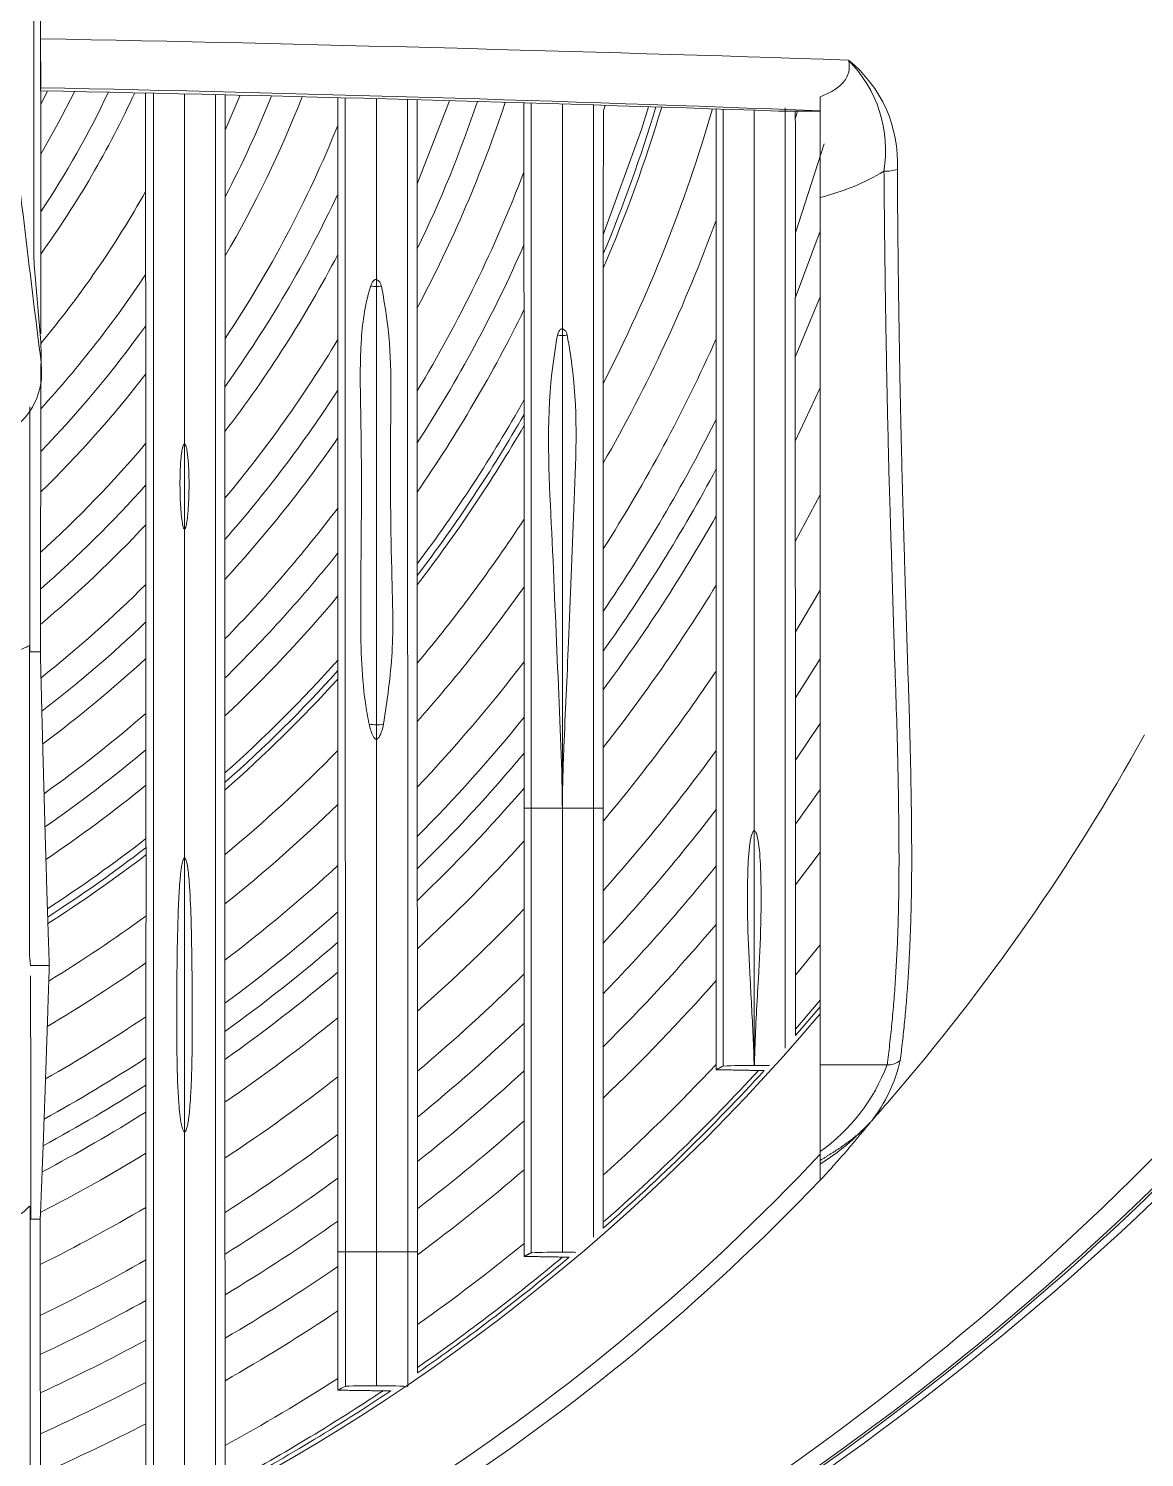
# Model space of a CAD drawing. Extents: x 9.3 to 87, y 1.1 to 68.8.
# Drawn here: x 82.111 to 83.971, y 25.046 to 27.428 of the extents above; entities that cross this region are included whole.
import ezdxf

# ---------------------------------------------------------------- set-up
doc = ezdxf.new("R2010")
doc.units = 0
doc.header["$MEASUREMENT"] = 0
doc.linetypes.add('SLD-Solid', pattern=[0])
doc.layers.add('OBJECT', color=7, linetype='CONTINUOUS')

msp = doc.modelspace()

# ---------------------------------------------------------------- linework, layer by layer
at = {"layer": 'OBJECT', "linetype": 'SLD-Solid', "lineweight": 15}
for p, q in [((82.1196, 28.9332), (82.1196, 27.0601)), ((82.1309, 27.3298), (82.1309, 27.3246)), ((82.1311, 27.3023), (82.1425, 27.3242)), ((82.4387, 27.259), (82.4639, 27.3171)), ((82.7591, 27.1695), (82.8125, 27.3081)), ((83.0693, 27.291), (83.0722, 27.3004)), ((83.3612, 27.2908), (83.4309, 27.2908)), ((83.3894, 27.2778), (83.393, 27.2908)), ((83.3895, 27.0877), (83.4373, 27.2364)), ((83.4309, 25.7008), (83.4309, 27.1466)), ((83.3894, 26.979), (83.4309, 27.0908)), ((82.1311, 26.9062), (82.1207, 27.0286)), ((82.6909, 26.9985), (82.6909, 27.0102)), ((82.6909, 26.2677), (82.6909, 26.9985)), ((83.3893, 26.8803), (83.4309, 26.9813)), ((83.0009, 26.9168), (83.0009, 26.928)), ((83.0009, 26.129), (83.0009, 26.9168)), ((83.3893, 26.7405), (83.4309, 26.8294)), ((82.3709, 26.7356), (82.3709, 26.5937)), ((83.3893, 26.5732), (83.4309, 26.6509)), ((83.3895, 26.4225), (83.4309, 26.4923)), ((82.1126, 26.3973), (82.1126, 25.8818)), ((83.3895, 26.3127), (83.4309, 26.3776)), ((82.6909, 26.2439), (82.6909, 26.2677)), ((83.3895, 26.209), (83.4309, 26.2699)), ((83.3895, 26.1023), (83.4309, 26.1598)), ((82.9489, 26.1288), (82.9374, 26.1288)), ((83.0009, 26.1288), (82.9489, 26.1288)), ((83.0529, 26.1288), (83.0009, 26.1288)), ((83.0688, 26.1288), (83.0529, 26.1288)), ((83.3209, 25.6998), (83.3209, 26.091)), ((82.3709, 26.0455), (82.3709, 25.589)), ((83.3895, 26.0008), (83.4309, 26.0552)), ((83.3896, 25.8506), (83.4309, 25.901)), ((83.3897, 25.7605), (83.4309, 25.8088)), ((83.3897, 25.7496), (83.4309, 25.7976)), ((83.4309, 25.7008), (83.5424, 25.7008)), ((83.4309, 25.5563), (83.4309, 25.7008)), ((82.1149, 25.4437), (82.1303, 25.4437)), ((82.6267, 25.389), (82.6391, 25.389)), ((82.743, 25.389), (82.7592, 25.389))]:
    msp.add_line(p, q, dxfattribs=at)
at = {"layer": 'OBJECT', "linetype": 'SLD-Solid', "lineweight": 15, "flags": 128}
for points in [[(82.1312, 27.219), (82.1604, 27.2705), (82.1875, 27.3231), (82.1877, 27.3234)], [(83.0692, 27.0844), (83.1327, 27.2601), (83.1445, 27.2981)], [(82.1128, 26.798), (82.1128, 26.7417), (82.1129, 26.5608), (82.113, 26.3892), (82.113, 26.3892), (82.113, 26.3892)], [(82.1143, 25.8494), (82.1145, 25.6451), (82.1147, 25.542), (82.1149, 25.4437), (82.1149, 25.4437), (82.1149, 25.4437)]]:
    msp.add_lwpolyline(points, dxfattribs=at)
at = {"layer": 'OBJECT', "linetype": 'SLD-Solid', "lineweight": 15}
for centre, radius, start, end in [((80.2252, -69.9803), 97.4104, 88.086522, 88.879046), ((83.3414, 27.2052), 0.2184, 356.9307, 51.3443), ((83.3259, 27.2249), 0.2141, 350.7383, 44.8072), ((110.1182, 30.4367), 28.2124, 186.31036, 187.25847), ((80.6711, -43.8281), 71.1728, 87.777748, 88.824753), ((80.4851, -55.0263), 82.3673, 87.998935, 88.855095), ((80.8209, 27.9958), 1.5744, 326.3313, 334.6691), ((80.8209, 27.9958), 1.6146, 324.248, 335.3047), ((80.8209, 27.9958), 1.8743, 329.6671, 338.6894), ((80.8209, 27.9958), 1.8264, 332.3449, 338.1451), ((80.8209, 27.9958), 2.1962, 331.9384, 341.6802), ((80.8209, 27.9958), 2.1518, 334.2537, 341.3254), ((80.8209, 27.9958), 2.438, 337.2486, 343.3628), ((80.8209, 27.9958), 2.4474, 336.7288, 343.4208), ((80.8209, 27.9958), 2.5293, 332.7276, 343.9058), ((80.8209, 27.9958), 1.9472, 326.1723, 338.0034), ((80.8209, 27.9958), 2.2645, 328.8498, 339.1333), ((83.5381, 27.2646), 0.0742, 269.3532, 286.7521), ((80.8209, 27.9958), 1.7059, 320.1856, 330.5266), ((80.8209, 27.9958), 1.9928, 324.261, 334.961), ((80.8209, 27.9958), 2.5929, 330.1103, 339.9911), ((82.5066, 27.0587), 0.387, 179.7881, 184.4508), ((80.8209, 27.9958), 2.3106, 327.003, 336.3137), ((80.8209, 27.9958), 2.0376, 322.5449, 332.3937), ((80.8209, 27.9958), 1.7777, 317.4815, 326.6677), ((82.6909, 27.1201), 0.1216, 265.4427, 270.0136), ((82.6843, 26.9968), 0.0149, 7.6731, 63.7722), ((82.6909, 27.1206), 0.1221, 269.9919, 273.8378), ((80.8209, 27.9958), 2.3562, 325.3325, 333.9067), ((80.8209, 27.9958), 1.8264, 315.8368, 324.4156), ((83.0009, 27.0293), 0.1125, 265.8095, 270.009), ((82.9961, 26.9158), 0.0131, 5.5205, 68.4395), ((83.0009, 27.0293), 0.1125, 269.9909, 274.1904), ((81.5497, 26.8755), 0.5822, 359.6697, 3.0203), ((80.8209, 27.9958), 2.107, 320.1425, 328.984), ((80.8209, 27.9958), 2.667, 327.4473, 336.0061), ((82.0185, 26.8543), 0.1141, 275.5082, 6.9529), ((80.8209, 27.9958), 1.8743, 314.3474, 322.4237), ((80.8209, 27.9958), 2.1518, 318.7342, 327.0585), ((80.8209, 27.9958), 2.4261, 323.0155, 330.7261), ((80.8209, 27.9958), 2.438, 322.6438, 330.2287), ((80.8209, 27.9958), 2.7243, 325.6039, 333.4293), ((80.8209, 27.9958), 2.4474, 322.3568, 329.847), ((80.8209, 27.9958), 1.9472, 312.2819, 319.7212), ((80.8209, 27.9958), 2.1962, 317.4289, 325.3119), ((80.8209, 27.9958), 2.7624, 324.4657, 331.8904), ((80.8209, 27.9958), 1.9928, 311.0982, 318.1996), ((80.8209, 27.9958), 2.2645, 315.5817, 322.8929), ((80.8209, 27.9958), 2.5293, 320.0158, 326.796), ((80.8209, 27.9958), 2.8002, 323.3969, 330.4752), ((80.8209, 27.9958), 2.0376, 310.0045, 316.8109), ((80.8209, 27.9958), 2.3106, 314.4251, 321.4054), ((80.8209, 27.9958), 2.107, 308.4693, 314.8359), ((80.8209, 27.9958), 2.5929, 318.3683, 324.7054), ((80.8209, 27.9958), 2.8588, 321.8442, 328.4632), ((80.8209, 27.9958), 2.3562, 313.3483, 320.0368), ((80.8209, 27.9958), 2.1518, 307.5748, 313.663), ((82.2214, 26.3989), 0.1088, 180.8622, 185.1244), ((80.8209, 27.9958), 2.1962, 306.7337, 312.5665), ((80.8209, 27.9958), 2.4261, 311.8102, 318.1068), ((80.8209, 27.9958), 2.667, 316.6109, 322.5172), ((80.8209, 27.9958), 2.4474, 311.3639, 317.5518), ((80.8209, 27.9958), 2.438, 311.5588, 317.7938), ((80.8209, 27.9958), 2.9361, 319.9598, 326.0804), ((80.8209, 27.9958), 2.2645, 305.5255, 311.0012), ((80.8209, 27.9958), 2.7243, 315.3516, 320.9727), ((82.6908, 26.3497), 0.082, 261.4166, 270.0339), ((82.6909, 26.3498), 0.0821, 269.9707, 278.262), ((80.616, 29.019), 4.8921, 297.8714, 325.7374), ((80.6884, 28.8951), 4.736, 297.9015, 326.2354), ((80.6733, 28.9205), 4.7691, 297.9029, 326.142), ((80.8215, 27.9954), 3.6008, 319.1781, 331.0215), ((80.8209, 27.9958), 2.3106, 304.7593, 310.0138), ((80.8209, 27.9958), 2.5293, 309.7497, 315.5602), ((80.7577, 28.7398), 4.5414, 298.3132, 326.6752), ((80.8209, 27.9958), 3.0121, 318.2699, 323.9862), ((80.8209, 27.9958), 2.7624, 314.5581, 320.0088), ((80.8209, 27.9958), 2.3562, 304.0399, 309.0902), ((80.8209, 27.9958), 2.8002, 313.8029, 319.0975), ((80.8209, 27.9958), 2.5929, 308.5894, 314.142), ((80.8209, 27.9958), 3.071, 317.054, 322.5029), ((80.8209, 27.9958), 2.4261, 303.0034, 307.7644), ((80.8209, 27.9958), 2.438, 302.8331, 307.5468), ((80.8209, 27.9958), 2.8588, 312.6893, 317.762), ((80.8209, 27.9958), 2.4474, 302.7009, 307.378), ((80.8209, 27.9958), 2.667, 307.3312, 312.6161), ((80.8209, 27.9958), 3.129, 315.9255, 321.139), ((80.8209, 27.9958), 2.5293, 301.5562, 305.9745), ((80.8209, 27.9958), 2.7243, 306.4176, 311.5153), ((80.8209, 27.9958), 2.9361, 311.3136, 316.1244), ((80.8209, 27.9958), 3.1911, 314.7878, 319.775), ((80.8209, 27.9958), 2.7624, 305.8372, 310.8191), ((80.8209, 27.9958), 2.5929, 300.6336, 304.9596), ((80.8209, 27.9958), 2.8002, 305.2814, 310.1544), ((80.8209, 27.9958), 3.0121, 310.0561, 314.6395), ((80.8209, 27.9958), 3.2524, 313.7271, 318.5131), ((80.8209, 27.9958), 3.42, 270.3351, 319.7434), ((80.8209, 27.9958), 2.667, 299.6231, 303.854), ((80.8209, 27.9958), 2.8588, 304.4562, 309.1712), ((80.8209, 27.9958), 3.071, 309.1393, 313.5636), ((80.8209, 27.9958), 2.7243, 298.8827, 303.0484), ((80.8209, 27.9958), 3.3466, 312.204, 316.7173), ((83.2508, 25.8105), 0.3115, 305.3051, 339.379), ((83.3165, 25.7637), 0.2538, 321.9185, 347.3598), ((83.544, 25.7321), 0.0313, 267.0693, 310.1113), ((80.8209, 27.9958), 2.9361, 303.428, 307.9515), ((80.8209, 27.9958), 3.129, 308.2797, 312.5599), ((80.8209, 27.9958), 3.4051, 311.3185, 317.411), ((80.8209, 27.9958), 3.4123, 311.2121, 317.5179), ((83.3089, 24.8887), 0.8111, 89.1668, 92.8072), ((80.8209, 27.9958), 2.7624, 298.4092, 302.5354), ((80.8209, 27.9958), 2.8002, 297.9533, 302.0433), ((80.8209, 27.9958), 3.1911, 307.4051, 311.5437), ((83.1972, 25.9003), 0.4334, 302.6276, 317.1151), ((80.8209, 27.9958), 3.0121, 302.4802, 306.8326), ((80.8209, 27.9958), 2.8588, 297.2717, 301.3112), ((80.82, 28.0027), 3.5809, 302.9601, 316.8122), ((80.8209, 27.9958), 3.071, 301.7845, 306.0147), ((80.8209, 27.9958), 3.2524, 306.5828, 310.5928), ((80.8205, 28.0013), 3.6092, 302.9657, 316.3232), ((80.8209, 27.9958), 2.9361, 296.4866, 300.3965), ((80.8209, 27.9958), 3.129, 301.1292, 305.2468), ((80.8209, 27.9958), 3.3466, 305.3959, 309.2228), ((80.8209, 27.9958), 3.0121, 295.7693, 299.5513), ((82.665, 27.5139), 2.125, 269.3016, 270.6984), ((82.717, 23.5674), 1.8217, 89.1811, 90.8169), ((80.8209, 27.9958), 3.4051, 304.701, 309.8193), ((80.8209, 27.9958), 3.4123, 304.6173, 309.9594), ((82.9889, 24.5722), 0.8163, 89.1609, 92.8097), ((80.8209, 27.9958), 3.1911, 300.4595, 304.4639), ((80.8209, 27.9958), 3.071, 295.241, 298.9297), ((80.8209, 27.9958), 3.2524, 299.8274, 303.7254), ((80.8209, 27.9958), 3.129, 294.7419, 298.3433), ((80.8209, 27.9958), 3.3466, 298.9073, 302.6536), ((80.8209, 27.9958), 3.1911, 294.2304, 297.7431), ((80.8209, 27.9958), 3.4051, 298.3659, 303.5341), ((80.8209, 27.9958), 3.4123, 298.3007, 303.7107), ((82.6763, 24.5055), 0.6605, 88.7654, 93.2285), ((82.7027, 24.3352), 0.8307, 87.217, 90.8172), ((80.8209, 27.9958), 3.2524, 293.7462, 297.1758)]:
    msp.add_arc(centre, radius, start, end, dxfattribs=at)
for points, degree in [([(82.1309, 27.4114), (82.1309, 27.5153), (82.1309, 27.6201), (82.1309, 27.726)], 3), ([(82.1309, 27.5341), (82.131, 27.4224)], 1), ([(82.131, 27.4224), (82.1311, 27.3272)], 1), ([(82.1311, 27.3246), (82.1311, 27.3023)], 1), ([(82.306, 27.1565), (82.3059, 27.3205)], 1), ([(82.1311, 27.3023), (82.1312, 27.219)], 1), ([(82.4387, 27.3175), (82.4387, 27.259)], 1), ([(82.6264, 27.2664), (82.6264, 27.3131)], 1), ([(82.7591, 27.3093), (82.7591, 27.1695)], 1), ([(82.9368, 27.1892), (82.9368, 27.3043)], 1), ([(83.0693, 27.291), (83.0692, 27.0844)], 1), ([(83.2573, 27.1086), (83.2574, 27.2942)], 1), ([(83.3894, 27.2908), (83.3894, 27.2778)], 1), ([(83.3894, 27.2778), (83.3895, 27.0877)], 1), ([(82.4387, 27.259), (82.4387, 27.148)], 1), ([(82.6264, 27.1524), (82.6264, 27.2664)], 1), ([(82.1312, 27.219), (82.1312, 27.1229)], 1), ([(82.9369, 27.0675), (82.9368, 27.1892)], 1), ([(83.5372, 27.1904), (83.5042, 27.1704), (83.4685, 27.1564), (83.4309, 27.1466)], 3), ([(82.3061, 27.019), (82.306, 27.1565)], 1), ([(82.7591, 27.1695), (82.759, 27.0611)], 1), ([(82.4387, 27.148), (82.4386, 27.0492)], 1), ([(82.6265, 27.0516), (82.6264, 27.1524)], 1), ([(82.1312, 27.1229), (82.1313, 27.0524)], 1), ([(83.2574, 26.9113), (83.2573, 27.1086)], 1), ([(83.0692, 27.0844), (83.0692, 27.0529)], 1), ([(83.3895, 27.0877), (83.3894, 26.979)], 1), ([(82.759, 27.0611), (82.7589, 26.9626)], 1), ([(82.937, 26.9594), (82.9369, 27.0675)], 1), ([(82.1313, 27.0524), (82.1312, 26.9196)], 1), ([(82.4386, 27.0492), (82.4385, 26.9118)], 1), ([(82.6266, 26.9101), (82.6265, 27.0516)], 1), ([(83.0692, 27.0529), (83.0692, 27.0288)], 1), ([(82.3063, 26.933), (82.3061, 27.019)], 1), ([(83.0692, 27.0288), (83.069, 26.8368)], 1), ([(83.3894, 26.979), (83.3893, 26.8803)], 1), ([(82.7589, 26.9626), (82.7588, 26.8244)], 1), ([(82.9371, 26.8095), (82.937, 26.9594)], 1), ([(82.3064, 26.8528), (82.3063, 26.933)], 1), ([(82.4385, 26.9118), (82.4384, 26.8318)], 1), ([(82.6267, 26.8257), (82.6266, 26.9101)], 1), ([(83.2575, 26.7772), (83.2574, 26.9113)], 1), ([(82.1312, 26.8701), (82.1312, 26.7944)], 1), ([(82.1318, 26.8681), (82.1319, 26.8722)], 1), ([(83.3893, 26.8803), (83.3893, 26.7405)], 1), ([(82.3064, 26.7369), (82.3064, 26.8528)], 1), ([(82.4384, 26.8318), (82.4384, 26.7567)], 1), ([(82.6268, 26.7459), (82.6267, 26.8257)], 1), ([(82.7588, 26.8244), (82.7588, 26.7374)], 1), ([(83.069, 26.8368), (83.0689, 26.7036)], 1), ([(82.9371, 26.7852), (82.9371, 26.8095)], 1), ([(82.1312, 26.7944), (82.1311, 26.7233)], 1), ([(82.9372, 26.7664), (82.9371, 26.7852)], 1), ([(83.2575, 26.6942), (83.2575, 26.7772)], 1), ([(82.4384, 26.7567), (82.4383, 26.6454)], 1), ([(82.9372, 26.6107), (82.9372, 26.7664)], 1), ([(82.3065, 26.6675), (82.3064, 26.7369)], 1), ([(82.6268, 26.6296), (82.6268, 26.7459)], 1), ([(82.7588, 26.7374), (82.7588, 26.6555)], 1), ([(83.3893, 26.7405), (83.3893, 26.5732)], 1), ([(82.1311, 26.7233), (82.1311, 26.6554)], 1), ([(83.0689, 26.7036), (83.0689, 26.5607)], 1), ([(83.2575, 26.6158), (83.2575, 26.6942)], 1), ([(82.1311, 26.6554), (82.1309, 26.5551)], 1), ([(82.3065, 26.6013), (82.3065, 26.6675)], 1), ([(82.7588, 26.6555), (82.7588, 26.5363)], 1), ([(82.4383, 26.6454), (82.4383, 26.5766)], 1), ([(82.6268, 26.5544), (82.6268, 26.6296)], 1), ([(82.9372, 26.4976), (82.9372, 26.6107)], 1), ([(83.2574, 26.5005), (83.2575, 26.6158)], 1), ([(82.3065, 26.5016), (82.3065, 26.6013)], 1), ([(82.4383, 26.5766), (82.4383, 26.51)], 1), ([(83.0689, 26.5607), (83.0689, 26.4568)], 1), ([(83.3893, 26.5732), (83.3895, 26.4225)], 1), ([(82.1309, 26.5551), (82.1309, 26.494)], 1), ([(82.6268, 26.4824), (82.6268, 26.5544)], 1), ([(82.7588, 26.5363), (82.7588, 26.5165)], 1), ([(82.7588, 26.5165), (82.7588, 26.501)], 1), ([(82.1309, 26.494), (82.1307, 26.435)], 1), ([(82.3065, 26.4392), (82.3065, 26.5016)], 1), ([(82.4383, 26.51), (82.4383, 26.4109)], 1), ([(82.7588, 26.501), (82.7589, 26.3705)], 1), ([(82.9373, 26.3728), (82.9372, 26.4976)], 1), ([(83.2573, 26.3574), (83.2574, 26.5005)], 1), ([(82.6268, 26.3758), (82.6268, 26.4824)], 1), ([(82.3065, 26.3783), (82.3065, 26.4392)], 1), ([(83.0689, 26.4568), (83.0689, 26.3903)], 1), ([(82.1307, 26.435), (82.1306, 26.3892)], 1), ([(83.3895, 26.4225), (83.3895, 26.3127)], 1), ([(82.4383, 26.4109), (82.4383, 26.3456)], 1), ([(82.113, 26.3892), (82.1306, 26.3892)], 1), ([(82.1306, 26.3892), (82.1316, 26.3461)], 1), ([(82.3065, 26.2868), (82.3065, 26.3783)], 1), ([(82.6268, 26.3579), (82.6268, 26.3758)], 1), ([(82.7589, 26.3705), (82.7589, 26.2732)], 1), ([(82.9373, 26.2803), (82.9373, 26.3728)], 1), ([(83.0689, 26.3903), (83.0689, 26.3261)], 1), ([(82.1316, 26.3461), (82.133, 26.2904)], 1), ([(82.4383, 26.3456), (82.4383, 26.2823)], 1), ([(82.6268, 26.344), (82.6268, 26.3579)], 1), ([(82.6268, 26.2249), (82.6268, 26.344)], 1), ([(83.2573, 26.2247), (83.2573, 26.3574)], 1), ([(83.0689, 26.3261), (83.0688, 26.2296)], 1), ([(83.3895, 26.3127), (83.3895, 26.209)], 1), ([(82.133, 26.2904), (82.1344, 26.2357)], 1), ([(82.3066, 26.2261), (82.3065, 26.2868)], 1), ([(82.4383, 26.2823), (82.4383, 26.1875)], 1), ([(82.7589, 26.2732), (82.759, 26.1637)], 1), ([(82.9373, 26.2204), (82.9373, 26.2803)], 1), ([(82.1344, 26.2357), (82.1367, 26.1528)], 1), ([(82.3066, 26.167), (82.3066, 26.2261)], 1), ([(82.6267, 26.135), (82.6268, 26.2249)], 1), ([(83.0688, 26.2296), (83.0688, 26.1288)], 1), ([(83.2573, 26.1264), (83.2573, 26.2247)], 1), ([(82.9374, 26.1623), (82.9373, 26.2204)], 1), ([(83.3895, 26.209), (83.3895, 26.1023)], 1), ([(82.4383, 26.1875), (82.4383, 26.1715)], 1), ([(82.3066, 26.0779), (82.3066, 26.167)], 1), ([(82.4383, 26.1715), (82.4382, 26.1589)], 1), ([(82.4382, 26.1589), (82.4382, 26.0512)], 1), ([(82.759, 26.1637), (82.7591, 26.0812)], 1), ([(82.9374, 26.1288), (82.9374, 26.1623)], 1), ([(82.1367, 26.1528), (82.1382, 26.0975)], 1), ([(82.6267, 26.0331), (82.6267, 26.135)], 1), ([(82.9374, 26.0741), (82.9374, 26.1288)], 1), ([(83.0688, 26.1288), (83.0687, 26.1069)], 1), ([(83.0687, 26.1069), (83.0688, 25.9909)], 1), ([(83.2573, 26.0325), (83.2573, 26.1264)], 1), ([(82.1382, 26.0975), (82.1398, 26.0433)], 1), ([(83.3895, 26.1023), (83.3895, 26.0008)], 1), ([(82.3067, 26.0628), (82.3066, 26.0779)], 1), ([(82.3067, 26.0509), (82.3067, 26.0628)], 1), ([(82.7591, 26.0812), (82.7591, 26.0274)], 1), ([(82.9374, 25.9608), (82.9374, 26.0741)], 1), ([(82.1398, 26.0433), (82.1423, 25.9612)], 1), ([(82.3067, 25.9489), (82.3067, 26.0509)], 1), ([(82.4382, 26.0512), (82.4382, 25.969)], 1), ([(82.6266, 25.9558), (82.6267, 26.0331)], 1), ([(82.7591, 26.0274), (82.7591, 25.9748)], 1), ([(83.2573, 25.935), (83.2573, 26.0325)], 1), ([(83.0688, 25.9909), (83.0688, 25.9035)], 1), ([(83.3895, 26.0008), (83.3896, 25.8506)], 1), ([(82.4382, 25.969), (82.4382, 25.8751)], 1), ([(82.7591, 25.9748), (82.7592, 25.8945)], 1), ([(82.1423, 25.9612), (82.1428, 25.9472)], 1), ([(82.1428, 25.9472), (82.1431, 25.9363)], 1), ([(82.3066, 25.8707), (82.3067, 25.9489)], 1), ([(82.6266, 25.9052), (82.6266, 25.9558)], 1), ([(82.9373, 25.8526), (82.9374, 25.9608)], 1), ([(82.1431, 25.9363), (82.1454, 25.8665)], 1), ([(83.2573, 25.8413), (83.2573, 25.935)], 1), ([(82.6266, 25.8555), (82.6266, 25.9052)], 1), ([(82.7592, 25.8945), (82.7592, 25.7905)], 1), ([(83.0688, 25.9035), (83.0689, 25.8193)], 1), ([(82.1126, 25.8818), (82.1142, 25.8665)], 1), ([(82.3066, 25.7809), (82.3066, 25.8707)], 1), ([(82.4382, 25.8751), (82.4382, 25.8035)], 1), ([(82.1142, 25.8665), (82.1454, 25.8665)], 1), ([(82.1454, 25.8665), (82.1446, 25.8405)], 1), ([(82.6266, 25.7795), (82.6266, 25.8555)], 1), ([(82.9373, 25.7705), (82.9373, 25.8526)], 1), ([(83.3896, 25.8506), (83.3897, 25.7605)], 1), ([(82.1446, 25.8405), (82.1421, 25.7647)], 1), ([(83.2572, 25.7013), (83.2573, 25.8413)], 1), ([(82.4382, 25.8035), (82.4383, 25.7563)], 1), ([(83.0689, 25.8193), (83.0689, 25.731)], 1), ([(82.3066, 25.7122), (82.3066, 25.7809)], 1), ([(82.6266, 25.6806), (82.6266, 25.7795)], 1), ([(82.7592, 25.7905), (82.7593, 25.6903)], 1), ([(82.1421, 25.7647), (82.1392, 25.6774)], 1), ([(82.4383, 25.7563), (82.4383, 25.7099)], 1), ([(82.9372, 25.6911), (82.9373, 25.7705)], 1), ([(83.3897, 25.7605), (83.3897, 25.7496)], 1), ([(83.0689, 25.731), (83.069, 25.6455)], 1), ([(82.3066, 25.6669), (82.3066, 25.7122)], 1), ([(82.4383, 25.7099), (82.4383, 25.6386)], 1), ([(83.2572, 25.6928), (83.2572, 25.7013)], 1), ([(82.1392, 25.6774), (82.1368, 25.6103)], 1), ([(82.6266, 25.5849), (82.6266, 25.6806)], 1), ([(82.7593, 25.6903), (82.7593, 25.6139)], 1), ([(82.9372, 25.6074), (82.9372, 25.6911)], 1), ([(83.2691, 25.6989), (83.2572, 25.6928)], 1), ([(83.3278, 25.6914), (83.2572, 25.6928)], 1), ([(83.3209, 25.6998), (83.3207, 25.6998)], 1), ([(83.3212, 25.6998), (83.3209, 25.6998)], 1), ([(83.3375, 25.6912), (83.3278, 25.6914)], 1), ([(82.3066, 25.6222), (82.3066, 25.6669)], 1), ([(82.4383, 25.6386), (82.4384, 25.5454)], 1), ([(83.069, 25.6455), (83.0691, 25.5167)], 1), ([(83.5163, 25.6071), (83.5264, 25.6185), (83.5364, 25.63), (83.5464, 25.6415)], 3), ([(82.1368, 25.6103), (82.1352, 25.566)], 1), ([(82.3065, 25.5534), (82.3066, 25.6222)], 1), ([(82.7593, 25.6139), (82.7593, 25.5395)], 1), ([(82.9371, 25.5261), (82.9372, 25.6074)], 1), ([(83.5163, 25.6071), (83.5158, 25.6065), (83.5153, 25.6059), (83.5148, 25.6054)], 3), ([(82.6266, 25.5118), (82.6266, 25.5849)], 1), ([(82.1352, 25.566), (82.1335, 25.5223)], 1), ([(82.3065, 25.4633), (82.3065, 25.5534)], 1), ([(82.4384, 25.5454), (82.4384, 25.4549)], 1), ([(82.7593, 25.5395), (82.7593, 25.4609)], 1), ([(83.4309, 25.5415), (83.4309, 25.5394), (83.4309, 25.5374), (83.4309, 25.5353)], 3), ([(82.1335, 25.5223), (82.1308, 25.4548)], 1), ([(82.6266, 25.4404), (82.6266, 25.5118)], 1), ([(82.9371, 25.4032), (82.9371, 25.5261)], 1), ([(83.0691, 25.5167), (83.0691, 25.4384)], 1), ([(83.4309, 25.518), (83.4309, 25.5202), (83.4309, 25.5226), (83.4309, 25.5252)], 3), ([(82.3065, 25.3755), (82.3065, 25.4633)], 1), ([(82.1308, 25.4548), (82.1303, 25.4437)], 1), ([(82.1303, 25.4437), (82.1304, 25.3679)], 1), ([(82.4384, 25.4549), (82.4384, 25.3854)], 1), ([(82.6267, 25.389), (82.6266, 25.4404)], 1), ([(82.7593, 25.4609), (82.7592, 25.389)], 1), ([(83.0691, 25.4384), (83.0691, 25.4288)], 1), ([(82.9371, 25.3815), (82.9371, 25.4032)], 1), ([(82.1304, 25.3679), (82.1304, 25.2832)], 1), ([(82.3064, 25.308), (82.3065, 25.3755)], 1), ([(82.4384, 25.3854), (82.4385, 25.3174)], 1), ([(82.6267, 25.3648), (82.6267, 25.389)], 1), ([(82.691, 25.389), (82.6909, 25.389)], 1), ([(82.7592, 25.389), (82.7592, 25.3842)], 1), ([(82.7592, 25.3842), (82.7593, 25.2677)], 1), ([(82.9489, 25.3875), (82.9371, 25.3815)], 1), ([(83.0014, 25.3804), (82.9371, 25.3815)], 1), ([(83.0125, 25.3802), (83.0014, 25.3804)], 1), ([(82.6266, 25.2908), (82.6267, 25.3648)], 1), ([(82.3064, 25.2419), (82.3064, 25.308)], 1), ([(82.4385, 25.3174), (82.4385, 25.2451)], 1), ([(82.1304, 25.2832), (82.1304, 25.218)], 1), ([(82.6266, 25.1781), (82.6266, 25.2908)], 1), ([(82.7593, 25.2677), (82.7594, 25.1963)], 1), ([(82.3064, 25.1716), (82.3064, 25.2419)], 1), ([(82.4385, 25.2451), (82.4386, 25.1743)], 1), ([(82.1304, 25.218), (82.1305, 25.154)], 1), ([(82.6266, 25.1585), (82.6266, 25.1781)], 1), ([(82.7594, 25.1963), (82.7594, 25.1875)], 1), ([(82.1305, 25.154), (82.1305, 25.0858)], 1), ([(82.3063, 25.1025), (82.3064, 25.1716)], 1), ([(82.4386, 25.1743), (82.4386, 25.0661)], 1), ([(82.702, 25.1574), (82.6266, 25.1585)], 1), ([(82.6906, 25.1658), (82.6909, 25.1658)], 1), ([(82.6906, 25.1658), (82.6906, 25.1658)], 1), ([(82.7147, 25.1572), (82.702, 25.1574)], 1), ([(82.1305, 25.0858), (82.1306, 25.0188)], 1), ([(82.3063, 24.9968), (82.3063, 25.1025)], 1), ([(82.4386, 25.0661), (82.4387, 24.9995)], 1)]:
    msp.add_open_spline(points, degree=degree, dxfattribs=at)
for points, knots in [([(82.1309, 27.3298), (82.1309, 27.3302), (82.1309, 27.3323), (82.1309, 27.3378), (82.1309, 27.3401), (82.1309, 27.3455), (82.1309, 27.3486), (82.1309, 27.3556), (82.1309, 27.3594), (82.1309, 27.368), (82.1309, 27.3728), (82.1309, 27.3878), (82.1309, 27.3992), (82.1309, 27.4114)], [0, 0, 0, 0, 0.25, 0.25, 0.375, 0.375, 0.5, 0.5, 0.625, 0.625, 0.75, 0.75, 1, 1, 1, 1]), ([(83.4309, 27.3147), (83.4375, 27.3171), (83.444, 27.32), (83.4565, 27.3271), (83.4625, 27.3315), (83.4727, 27.3422), (83.4766, 27.3487), (83.4801, 27.3626), (83.4796, 27.3695), (83.4778, 27.3758)], [0, 0, 0, 0, 0.25, 0.25, 0.5, 0.5, 0.75, 0.75, 1, 1, 1, 1]), ([(82.3191, 27.3202), (82.3191, 27.2447), (82.3191, 27.0768), (82.3191, 26.8371), (82.3191, 26.5971), (82.3191, 26.3787), (82.3191, 26.1825), (82.3191, 25.9909), (82.3191, 25.7944), (82.3191, 25.5882), (82.3191, 25.3794), (82.3191, 25.1679), (82.3191, 25.0318), (82.3191, 24.9626)], [0, 0, 0, 0, 0.07671, 0.17069, 0.2599, 0.344156, 0.423483, 0.498142, 0.588778, 0.681635, 0.782036, 0.889234, 1, 1, 1, 1]), ([(82.3709, 27.319), (82.3709, 27.2948), (82.3709, 27.1781), (82.3709, 26.9812), (82.3709, 26.8163), (82.3709, 26.7356)], [0, 0, 0, 0, 0.118166, 0.568534, 1, 1, 1, 1]), ([(82.4226, 24.9791), (82.4226, 25.0471), (82.4226, 25.1858), (82.4226, 25.4041), (82.4226, 25.625), (82.4226, 25.8445), (82.4226, 26.0728), (82.4226, 26.3022), (82.4226, 26.5435), (82.4226, 26.7903), (82.4226, 27.0463), (82.4226, 27.2299), (82.4226, 27.3178)], [0, 0, 0, 0, 0.109728, 0.223969, 0.330106, 0.428501, 0.526094, 0.629905, 0.717645, 0.810869, 0.909484, 1, 1, 1, 1]), ([(82.6391, 25.389), (82.6391, 25.4785), (82.6391, 25.6543), (82.6391, 25.9352), (82.639, 26.2145), (82.639, 26.4878), (82.639, 26.7586), (82.639, 27.0292), (82.639, 27.2191), (82.639, 27.3127)], [0, 0, 0, 0, 0.168819, 0.331849, 0.48357, 0.620747, 0.749617, 0.876634, 1, 1, 1, 1]), ([(82.6909, 27.0102), (82.6909, 27.0939), (82.6909, 27.1921), (82.6909, 27.296), (82.6909, 27.3112)], [0, 0, 0, 0, 0.853276, 1, 1, 1, 1]), ([(82.743, 25.389), (82.743, 25.4785), (82.743, 25.6543), (82.743, 25.9352), (82.743, 26.2145), (82.743, 26.4878), (82.7429, 26.7586), (82.7429, 27.0282), (82.7429, 27.2172), (82.7429, 27.3098)], [0, 0, 0, 0, 0.169039, 0.332282, 0.484199, 0.621556, 0.750593, 0.877775, 1, 1, 1, 1]), ([(82.9489, 27.304), (82.9489, 27.2341), (82.9489, 27.0714), (82.9489, 26.8324), (82.9489, 26.5822), (82.9489, 26.3459), (82.9489, 26.2008), (82.9489, 26.1288)], [0, 0, 0, 0, 0.160838, 0.374199, 0.588305, 0.795703, 1, 1, 1, 1]), ([(83.0009, 27.3025), (83.0009, 27.2488), (83.0009, 27.1201), (83.0009, 26.9988), (83.0009, 26.928)], [0, 0, 0, 0, 0.417268, 1, 1, 1, 1]), ([(83.0529, 27.301), (83.0529, 27.2321), (83.0529, 27.0705), (83.0529, 26.8324), (83.0529, 26.5822), (83.0529, 26.3459), (83.0529, 26.2008), (83.0529, 26.1288)], [0, 0, 0, 0, 0.158929, 0.372775, 0.587368, 0.795239, 1, 1, 1, 1]), ([(83.4309, 27.3147), (83.4309, 27.3055), (83.4309, 27.2952), (83.4309, 27.2776), (83.4309, 27.2714), (83.4309, 27.2584), (83.4309, 27.2516), (83.4309, 27.2305), (83.4309, 27.2152), (83.4309, 27.1822), (83.4309, 27.1648), (83.4309, 27.1466)], [0, 0, 0, 0, 0.25, 0.25, 0.375, 0.375, 0.5, 0.5, 0.75, 0.75, 1, 1, 1, 1]), ([(83.2691, 27.2939), (83.2691, 27.2304), (83.2691, 27.0753), (83.2691, 26.8488), (83.2691, 26.6122), (83.2691, 26.3887), (83.2691, 26.1862), (83.2691, 26.0045), (83.2691, 25.8436), (83.2691, 25.7461), (83.2691, 25.6989)], [0, 0, 0, 0, 0.103087, 0.252059, 0.393075, 0.524282, 0.66416, 0.786844, 0.896704, 1, 1, 1, 1]), ([(83.3209, 27.2921), (83.3209, 27.2067), (83.3209, 27.024), (83.3209, 26.7652), (83.3209, 26.5117), (83.3209, 26.2862), (83.3209, 26.1535), (83.3209, 26.091)], [0, 0, 0, 0, 0.193315, 0.413294, 0.628632, 0.825208, 1, 1, 1, 1]), ([(83.3726, 25.7286), (83.3726, 25.7669), (83.3726, 25.8566), (83.3726, 26.011), (83.3726, 26.1971), (83.3726, 26.4188), (83.3726, 26.6584), (83.3726, 26.9052), (83.3726, 27.1121), (83.3726, 27.2478), (83.3726, 27.2961)], [0, 0, 0, 0, 0.08542, 0.199879, 0.328145, 0.474634, 0.637671, 0.77557, 0.920172, 1, 1, 1, 1]), ([(83.5424, 25.7008), (83.5432, 25.7064), (83.5446, 25.7175), (83.5467, 25.7347), (83.5486, 25.7521), (83.5504, 25.7698), (83.5521, 25.7878), (83.5536, 25.8062), (83.5551, 25.8248), (83.5564, 25.8437), (83.5575, 25.8629), (83.5586, 25.8824), (83.5595, 25.9021), (83.5603, 25.9221), (83.5609, 25.9424), (83.5615, 25.963), (83.5623, 26.0046), (83.5624, 26.0744), (83.5613, 26.1533), (83.56, 26.2161), (83.5587, 26.2685), (83.5562, 26.3394), (83.5533, 26.4314), (83.5508, 26.5145), (83.5487, 26.5825), (83.5472, 26.6318), (83.5456, 26.6842), (83.5443, 26.737), (83.543, 26.7928), (83.5419, 26.8465), (83.5409, 26.9012), (83.5399, 26.957), (83.5391, 27.0138), (83.5384, 27.0717), (83.5377, 27.1306), (83.5374, 27.1704), (83.5372, 27.1904)], [0, 0, 0, 0, 0.016785, 0.03354, 0.050266, 0.066963, 0.083631, 0.100271, 0.116883, 0.133466, 0.150022, 0.16655, 0.183051, 0.199525, 0.215973, 0.232393, 0.248788, 0.3144, 0.391844, 0.419474, 0.445633, 0.499183, 0.561506, 0.623727, 0.654865, 0.686003, 0.712726, 0.748473, 0.778937, 0.809679, 0.8407, 0.872001, 0.903582, 0.935441, 0.967581, 1, 1, 1, 1]), ([(83.5595, 27.1935), (83.5595, 27.1833), (83.5597, 27.163), (83.5599, 27.1327), (83.5602, 27.1028), (83.5605, 27.0732), (83.5608, 27.0439), (83.5612, 27.015), (83.5615, 26.9865), (83.5619, 26.9583), (83.5624, 26.9304), (83.5628, 26.9029), (83.5633, 26.8757), (83.5637, 26.8489), (83.5642, 26.8224), (83.5648, 26.7962), (83.5653, 26.7704), (83.5661, 26.7354), (83.5672, 26.6916), (83.5687, 26.6367), (83.5702, 26.5853), (83.5723, 26.5176), (83.5746, 26.4371), (83.5771, 26.3568), (83.5792, 26.2942), (83.581, 26.2324), (83.5825, 26.1574), (83.5834, 26.0854), (83.5835, 26.0302), (83.5831, 25.99), (83.5823, 25.9511), (83.581, 25.9131), (83.5793, 25.8762), (83.5772, 25.8403), (83.5746, 25.8055), (83.5716, 25.7719), (83.5682, 25.7393), (83.5655, 25.7185), (83.5642, 25.7081)], [0, 0, 0, 0, 0.016581, 0.033042, 0.049381, 0.065601, 0.081702, 0.097684, 0.113549, 0.129297, 0.144927, 0.160442, 0.175841, 0.191124, 0.206293, 0.221347, 0.236287, 0.251113, 0.282571, 0.313483, 0.349046, 0.375704, 0.437887, 0.500148, 0.531365, 0.562666, 0.625533, 0.688314, 0.720165, 0.750775, 0.781856, 0.812934, 0.844021, 0.875127, 0.906266, 0.937449, 0.968689, 1, 1, 1, 1]), ([(82.6786, 26.2687), (82.6764, 26.2808), (82.6655, 26.3414), (82.6637, 26.4898), (82.6673, 26.6584), (82.6641, 26.8118), (82.6632, 26.9045), (82.6716, 26.9674), (82.6809, 26.998), (82.6812, 26.9989)], [0, 0, 0, 0, 0.052127, 0.260581, 0.628663, 0.75159, 0.874449, 0.996169, 1, 1, 1, 1]), ([(82.6812, 26.9989), (82.6823, 27.0021), (82.6837, 27.0059), (82.687, 27.0092), (82.6885, 27.01), (82.6899, 27.0103), (82.6906, 27.0102), (82.6909, 27.0102)], [0, 0, 0, 0, 0.648461, 0.759868, 0.872208, 0.946552, 1, 1, 1, 1]), ([(82.6991, 26.9988), (82.7021, 26.983), (82.717, 26.9046), (82.7132, 26.7377), (82.7151, 26.5516), (82.7207, 26.3888), (82.7087, 26.3086), (82.7027, 26.2686)], [0, 0, 0, 0, 0.063157, 0.314176, 0.655993, 0.828429, 1, 1, 1, 1]), ([(83.0009, 26.129), (83.0009, 26.129), (83.0009, 26.1291), (83.0009, 26.1294), (83.0009, 26.1299), (83.0009, 26.1314), (83.0003, 26.2064), (82.9928, 26.36), (82.9833, 26.6011), (82.9726, 26.7916), (82.9893, 26.8961), (82.9927, 26.9171)], [0, 0, 0, 0, 0.000149, 0.000446, 0.00104, 0.002229, 0.006986, 0.312547, 0.618174, 0.923157, 1, 1, 1, 1]), ([(82.9927, 26.9171), (82.9931, 26.9185), (82.9941, 26.9212), (82.9957, 26.9244), (82.9976, 26.9266), (82.999, 26.9276), (83.0002, 26.928), (83.0007, 26.928), (83.0009, 26.928)], [0, 0, 0, 0, 0.310393, 0.628912, 0.761248, 0.894715, 0.97034, 1, 1, 1, 1]), ([(83.0091, 26.9171), (83.0123, 26.8978), (83.0283, 26.8019), (83.0193, 26.6269), (83.0123, 26.4169), (83.0047, 26.2688), (83.0019, 26.1859), (83.0012, 26.1557), (83.001, 26.1415), (83.0009, 26.1345), (83.0009, 26.1312), (83.0009, 26.1298), (83.0009, 26.1294), (83.0009, 26.1291), (83.0009, 26.129), (83.0009, 26.1289)], [0, 0, 0, 0, 0.070565, 0.350846, 0.630744, 0.861215, 0.935041, 0.968568, 0.985332, 0.993714, 0.997905, 0.998952, 0.999476, 0.999738, 1, 1, 1, 1]), ([(82.3709, 26.5937), (82.3708, 26.5937), (82.3706, 26.5937), (82.3703, 26.5938), (82.3698, 26.5944), (82.3684, 26.5975), (82.3659, 26.6107), (82.364, 26.6346), (82.3632, 26.6636), (82.3635, 26.6874), (82.3643, 26.7034), (82.3652, 26.7141), (82.366, 26.7213), (82.3669, 26.7262), (82.3676, 26.7294), (82.3682, 26.7316), (82.3687, 26.7331), (82.3692, 26.7342), (82.3697, 26.7349), (82.3702, 26.7353), (82.3705, 26.7356), (82.3708, 26.7356), (82.3709, 26.7356)], [0, 0, 0, 0, 0.001328, 0.003073, 0.006295, 0.017478, 0.071213, 0.284801, 0.51844, 0.675322, 0.780747, 0.851666, 0.899436, 0.931673, 0.953487, 0.968304, 0.978429, 0.98541, 0.992312, 0.995259, 0.998238, 1, 1, 1, 1]), ([(82.3709, 26.7356), (82.371, 26.7356), (82.3712, 26.7356), (82.3716, 26.7353), (82.3724, 26.7346), (82.3742, 26.7305), (82.3772, 26.7132), (82.3785, 26.6866), (82.3785, 26.6567), (82.3776, 26.6358), (82.3767, 26.6218), (82.3758, 26.6124), (82.3749, 26.6061), (82.3742, 26.6018), (82.3736, 26.599), (82.3731, 26.5971), (82.3726, 26.5959), (82.3723, 26.595), (82.3719, 26.5944), (82.3716, 26.594), (82.3713, 26.5937), (82.3711, 26.5937), (82.3709, 26.5937), (82.3709, 26.5937)], [0, 0, 0, 0, 0.00179, 0.004142, 0.008453, 0.02314, 0.09304, 0.370848, 0.576813, 0.71516, 0.808073, 0.870488, 0.912446, 0.940688, 0.959738, 0.972628, 0.981392, 0.987396, 0.991559, 0.995982, 0.997755, 0.999226, 1, 1, 1, 1]), ([(82.3709, 26.5937), (82.3709, 26.4826), (82.3709, 26.2913), (82.3709, 26.1182), (82.3709, 26.0455)], [0, 0, 0, 0, 0.580628, 1, 1, 1, 1]), ([(82.0897, 26.3915), (82.0902, 26.3916), (82.0959, 26.3924), (82.1036, 26.3952), (82.1099, 26.3986), (82.1119, 26.4), (82.1125, 26.3991), (82.1125, 26.3979), (82.1126, 26.3973)], [0, 0, 0, 0, 0.032063, 0.383043, 0.7203, 0.875061, 0.937507, 1, 1, 1, 1]), ([(82.6909, 26.2439), (82.6906, 26.2439), (82.6899, 26.2439), (82.6887, 26.2444), (82.6866, 26.2463), (82.6822, 26.2543), (82.6802, 26.2623), (82.6786, 26.2687)], [0, 0, 0, 0, 0.027016, 0.059814, 0.116711, 0.300961, 1, 1, 1, 1]), ([(82.7027, 26.2686), (82.7011, 26.2612), (82.6994, 26.2532), (82.6941, 26.2457), (82.6929, 26.2446), (82.6917, 26.244), (82.6911, 26.2439), (82.6909, 26.2439)], [0, 0, 0, 0, 0.808259, 0.877491, 0.947193, 0.979057, 1, 1, 1, 1]), ([(82.6909, 25.3892), (82.6909, 25.4657), (82.6909, 25.6169), (82.6909, 25.8419), (82.6909, 26.0499), (82.6909, 26.1805), (82.6909, 26.2439)], [0, 0, 0, 0, 0.29436, 0.581245, 0.796821, 1, 1, 1, 1]), ([(82.9489, 26.1288), (82.9489, 26.0549), (82.9489, 25.9071), (82.9489, 25.6561), (82.9489, 25.4894), (82.9489, 25.3875)], [0, 0, 0, 0, 0.280082, 0.560023, 1, 1, 1, 1]), ([(83.0009, 26.129), (83.0009, 26.129), (83.0009, 26.1289), (83.0009, 26.1289), (83.0009, 26.1289)], [0, 0, 0, 0, 0.559275, 1, 1, 1, 1]), ([(83.0009, 26.1289), (83.0009, 26.1289), (83.0009, 26.1289), (83.0009, 26.1288), (83.0009, 26.1288)], [0, 0, 0, 0, 0.559654, 1, 1, 1, 1]), ([(83.0009, 26.1288), (83.0009, 26.055), (83.0009, 25.9074), (83.0009, 25.6567), (83.0009, 25.4902), (83.0009, 25.3884)], [0, 0, 0, 0, 0.280082, 0.560024, 1, 1, 1, 1]), ([(83.0529, 26.1288), (83.0529, 26.0549), (83.0529, 25.9072), (83.0529, 25.6652), (83.0529, 25.5069), (83.0529, 25.4134)], [0, 0, 0, 0, 0.290746, 0.581346, 1, 1, 1, 1]), ([(83.3207, 25.6998), (83.3204, 25.7108), (83.32, 25.7253), (83.3179, 25.7727), (83.3125, 25.8694), (83.3072, 25.9819), (83.3121, 26.0643), (83.3163, 26.0846), (83.3187, 26.0896), (83.3198, 26.0907), (83.3204, 26.091), (83.3207, 26.091), (83.3209, 26.091)], [0, 0, 0, 0, 0.088245, 0.115012, 0.375165, 0.842349, 0.959283, 0.988641, 0.996042, 0.998075, 0.999145, 1, 1, 1, 1]), ([(83.3209, 26.091), (83.321, 26.091), (83.3213, 26.091), (83.3219, 26.0907), (83.3229, 26.0898), (83.3254, 26.0851), (83.3295, 26.0649), (83.3347, 25.983), (83.3293, 25.8649), (83.3225, 25.7567), (83.3214, 25.7092), (83.3212, 25.6998)], [0, 0, 0, 0, 0.000748, 0.001733, 0.003538, 0.009696, 0.039029, 0.155585, 0.621186, 0.925007, 1, 1, 1, 1]), ([(82.3709, 25.589), (82.3708, 25.589), (82.3705, 25.5891), (82.3701, 25.5893), (82.3692, 25.5901), (82.3673, 25.5939), (82.3637, 25.6096), (82.3581, 25.6732), (82.3577, 25.7762), (82.3584, 25.884), (82.3602, 25.952), (82.3615, 25.9829), (82.3629, 26.0037), (82.3641, 26.0176), (82.3652, 26.0269), (82.3662, 26.0332), (82.3671, 26.0374), (82.3678, 26.0402), (82.3684, 26.0421), (82.3689, 26.0433), (82.3693, 26.0442), (82.3697, 26.0448), (82.3701, 26.0452), (82.3705, 26.0455), (82.3707, 26.0455), (82.3708, 26.0455), (82.3709, 26.0455)], [0, 0, 0, 0, 0.000501, 0.001151, 0.00236, 0.007574, 0.028162, 0.110155, 0.437763, 0.717794, 0.81063, 0.872803, 0.914462, 0.942394, 0.961138, 0.973731, 0.982205, 0.98792, 0.991787, 0.994417, 0.99622, 0.997472, 0.998806, 0.999342, 0.999786, 1, 1, 1, 1]), ([(82.3709, 26.0455), (82.371, 26.0455), (82.3712, 26.0455), (82.3716, 26.0453), (82.3723, 26.0446), (82.3739, 26.0414), (82.3768, 26.0283), (82.3816, 25.9753), (82.3831, 25.8913), (82.3841, 25.7851), (82.3836, 25.7085), (82.3817, 25.6577), (82.3802, 25.6349), (82.3788, 25.6196), (82.3775, 25.6093), (82.3764, 25.6025), (82.3754, 25.5979), (82.3746, 25.5949), (82.3739, 25.5928), (82.3733, 25.5914), (82.3727, 25.5904), (82.3722, 25.5898), (82.3718, 25.5893), (82.3714, 25.5891), (82.3711, 25.589), (82.3709, 25.589), (82.3709, 25.589)], [0, 0, 0, 0, 0.000459, 0.001037, 0.002137, 0.006183, 0.022225, 0.08612, 0.341385, 0.558432, 0.778026, 0.850866, 0.899686, 0.932427, 0.954405, 0.969173, 0.979112, 0.985817, 0.990355, 0.993443, 0.995561, 0.997451, 0.99862, 0.999247, 0.999765, 1, 1, 1, 1]), ([(83.3462, 25.6996), (83.3434, 25.6997), (83.3358, 25.6997), (83.3268, 25.6997), (83.3212, 25.6998)], [0, 0, 0, 0, 0.371892, 1, 1, 1, 1]), ([(83.4309, 25.5415), (83.4323, 25.5424), (83.4352, 25.5442), (83.4395, 25.5469), (83.4438, 25.5496), (83.4481, 25.5523), (83.4524, 25.555), (83.4566, 25.5577), (83.4609, 25.5605), (83.4651, 25.5633), (83.4693, 25.5662), (83.4734, 25.5691), (83.4775, 25.5721), (83.4815, 25.5751), (83.4855, 25.5782), (83.4894, 25.5814), (83.4933, 25.5847), (83.4962, 25.5872), (83.4982, 25.589), (83.4993, 25.5901), (83.5004, 25.5912), (83.5016, 25.5922), (83.5027, 25.5933), (83.5038, 25.5944), (83.5049, 25.5955), (83.506, 25.5965), (83.5071, 25.5976), (83.5082, 25.5987), (83.5093, 25.5998), (83.5104, 25.6009), (83.5115, 25.602), (83.5126, 25.6032), (83.5137, 25.6043), (83.5144, 25.605), (83.5148, 25.6054)], [0, 0, 0, 0, 0.047818, 0.095637, 0.143455, 0.191273, 0.239092, 0.28691, 0.334728, 0.382546, 0.430365, 0.478183, 0.526001, 0.57382, 0.621638, 0.669456, 0.717275, 0.765093, 0.779775, 0.794456, 0.809138, 0.82382, 0.838501, 0.853183, 0.867865, 0.882546, 0.897228, 0.91191, 0.926592, 0.941273, 0.955955, 0.970637, 0.985318, 1, 1, 1, 1]), ([(83.5148, 25.6054), (83.5095, 25.5989), (83.4998, 25.587), (83.4864, 25.5709), (83.4745, 25.5569), (83.4634, 25.5442), (83.4524, 25.5319), (83.4416, 25.5201), (83.4344, 25.5125), (83.4309, 25.5088)], [0, 0, 0, 0, 0.200388, 0.367105, 0.500152, 0.633448, 0.760961, 0.883019, 1, 1, 1, 1]), ([(82.3709, 25.589), (82.3709, 25.5307), (82.3709, 25.4105), (82.3709, 25.1994), (82.3709, 25.0538), (82.3709, 24.9635)], [0, 0, 0, 0, 0.263552, 0.542981, 1, 1, 1, 1]), ([(83.4309, 25.5415), (83.4309, 25.544), (83.4309, 25.5488), (83.4309, 25.5538), (83.4309, 25.5563)], [0, 0, 0, 0, 0.496811, 1, 1, 1, 1]), ([(83.4309, 25.5353), (83.4309, 25.5321), (83.4309, 25.5289), (83.4309, 25.5257), (83.4309, 25.5254), (83.4309, 25.5252)], [0.3137582, 0.3137582, 0.3137582, 0.3137582, 0.5, 0.5, 0.5156324, 0.5156324, 0.5156324, 0.5156324]), ([(83.4309, 25.5088), (83.4309, 25.509), (83.4309, 25.5095), (83.4309, 25.5106), (83.4309, 25.5123), (83.4309, 25.5147), (83.4309, 25.5169), (83.4309, 25.518)], [0, 0, 0, 0, 0.161501, 0.327943, 0.500584, 0.741172, 1, 1, 1, 1]), ([(82.065, 25.4436), (82.0687, 25.4437), (82.0778, 25.4438), (82.0915, 25.4481), (82.1027, 25.4552), (82.109, 25.4618), (82.1119, 25.4652), (82.1131, 25.4653), (82.1133, 25.4633), (82.1134, 25.4623)], [0, 0, 0, 0, 0.132478, 0.329584, 0.525439, 0.670844, 0.771975, 0.872749, 1, 1, 1, 1]), ([(82.1149, 25.4437), (82.1146, 25.4454), (82.1141, 25.45), (82.1136, 25.4576), (82.1134, 25.4623)], [0, 0, 0, 0, 0.387466, 1, 1, 1, 1]), ([(82.1134, 25.4623), (82.1134, 25.4559), (82.1134, 25.4496), (82.1134, 25.4437), (82.1134, 25.4437)], [0, 0, 0, 0, 0.999918, 1, 1, 1, 1]), ([(82.1134, 25.4437), (82.1134, 25.4437), (82.1134, 25.3244), (82.1135, 25.1698), (82.1136, 24.965), (82.1137, 24.8699), (82.1137, 24.8242)], [0, 0, 0, 0, 0.000003, 0.509023, 0.764264, 1, 1, 1, 1]), ([(82.6391, 25.1649), (82.6391, 25.2059), (82.6391, 25.2792), (82.6391, 25.3554), (82.6391, 25.389)], [0, 0, 0, 0, 0.559723, 1, 1, 1, 1]), ([(82.6909, 25.389), (82.6909, 25.389), (82.6909, 25.3891), (82.6909, 25.3892), (82.6909, 25.3892)], [0, 0, 0, 0, 0.559885, 1, 1, 1, 1]), ([(82.6909, 25.389), (82.6909, 25.389), (82.691, 25.389), (82.691, 25.389), (82.691, 25.389)], [0, 0, 0, 0, 0.559844, 1, 1, 1, 1]), ([(82.6909, 25.1658), (82.6909, 25.2067), (82.6909, 25.2797), (82.6909, 25.3556), (82.6909, 25.389)], [0, 0, 0, 0, 0.559712, 1, 1, 1, 1]), ([(82.7431, 25.1649), (82.7431, 25.2059), (82.743, 25.2792), (82.743, 25.3554), (82.743, 25.389)], [0, 0, 0, 0, 0.559723, 1, 1, 1, 1]), ([(83.0233, 25.3883), (83.0215, 25.3883), (83.0148, 25.3884), (83.0067, 25.3884), (83.0009, 25.3884)], [0, 0, 0, 0, 0.268616, 1, 1, 1, 1]), ([(82.6391, 25.1649), (82.6391, 25.1649), (82.6349, 25.1628), (82.6308, 25.1606), (82.6266, 25.1585)], [0, 0, 0, 0, 0.004471, 1, 1, 1, 1]), ([(82.6906, 25.1658), (82.6906, 25.1658), (82.6906, 25.1658), (82.6906, 25.1658), (82.6906, 25.1658), (82.6906, 25.1658), (82.6906, 25.1658), (82.6906, 25.1658), (82.6906, 25.1658), (82.6906, 25.1658), (82.6906, 25.1658), (82.6906, 25.1658), (82.6906, 25.1658)], [0, 0, 0, 0, 0.219341, 0.377452, 0.431792, 0.466234, 0.4907, 0.515537, 0.538223, 0.578885, 0.687296, 1, 1, 1, 1])]:
    msp.add_open_spline(points, degree=3, knots=knots, dxfattribs=at)

doc.saveas('drawing.dxf')
